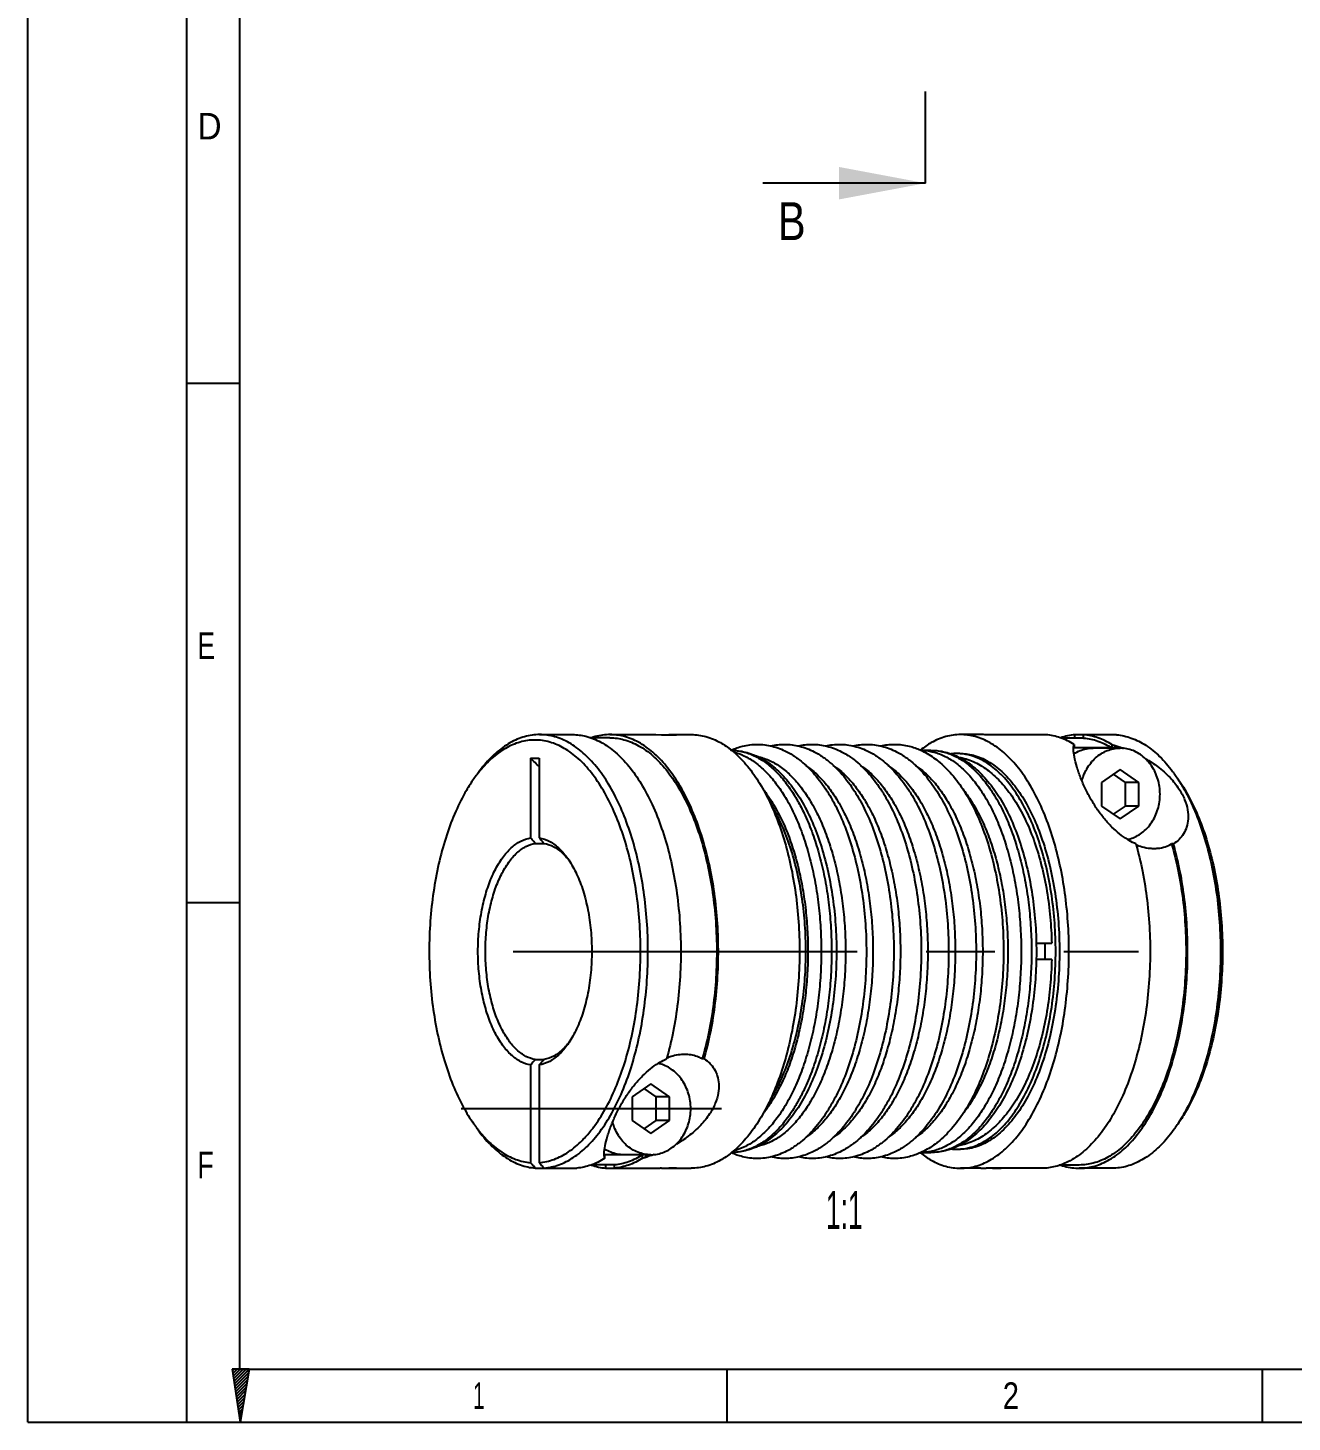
# Model space of a CAD drawing. Header units: millimetres. Extents: x -3183 to 3067, y 1033 to 2218.
# Drawn here: x 2647.5 to 2764.1, y 1561.9 to 1690.5 of the extents above; entities that cross this region are included whole.
import ezdxf

# ---------------------------------------------------------------- set-up
doc = ezdxf.new("R2010")
doc.units = ezdxf.units.MM
doc.linetypes.add('CENTER', pattern=[50.8, 31.75, -6.35, 6.35, -6.35])
doc.layers.add('DEFAULT_1', color=7, linetype='CENTER')
doc.styles.get("Standard").update_dxf_attribs({"font": 'arial.ttf'})

msp = doc.modelspace()

# ---------------------------------------------------------------- linework, layer by layer
at = {"color": 7, "linetype": 'Continuous'}
for p, q in [((2647.48797, 1561.94738), (2647.48797, 1858.94738)), ((2662.15415, 1561.94854), (2662.15415, 1852.33903)), ((2730.31929, 1676.21626), (2715.31102, 1676.21626)), ((2662.15415, 1657.76762), (2667.04288, 1657.76762)), ((2694.70082, 1625.35984), (2697.73191, 1625.35984)), ((2701.19601, 1625.05984), (2699.3435, 1625.05984)), ((2701.19601, 1625.35984), (2705.43954, 1625.35984)), ((2705.43795, 1625.35964), (2705.93954, 1625.33482)), ((2705.93954, 1625.33482), (2707.32518, 1625.33482)), ((2706.82518, 1625.35984), (2708.68713, 1625.35984)), ((2735.40401, 1625.35984), (2733.54206, 1625.35984)), ((2737.28966, 1625.33482), (2735.90401, 1625.33482)), ((2736.38966, 1625.33482), (2736.38966, 1625.34383)), ((2737.18966, 1625.34383), (2736.38966, 1625.34383)), ((2737.18966, 1625.33482), (2737.18966, 1625.34383)), ((2741.43318, 1625.34383), (2737.28966, 1625.34383)), ((2744.89728, 1625.04359), (2742.7889, 1625.04359)), ((2744.03318, 1624.43862), (2744.02568, 1624.43862)), ((2744.03318, 1624.43862), (2744.03318, 1624.1239)), ((2747.92837, 1625.34383), (2744.09728, 1625.34383)), ((2744.09728, 1625.04359), (2744.09728, 1625.34383)), ((2744.89728, 1625.04359), (2744.89728, 1625.34383)), ((2747.50479, 1624.43862), (2747.49728, 1624.43862)), ((2747.49728, 1624.43862), (2747.49728, 1624.1239)), ((2693.86781, 1623.17785), (2693.86781, 1615.82932)), ((2693.86781, 1623.17785), (2694.66781, 1623.17785)), ((2694.66781, 1623.17785), (2694.66781, 1615.82932)), ((2729.86145, 1623.90984), (2730.81408, 1623.90984)), ((2747.49728, 1624.1239), (2744.03318, 1624.1239)), ((2748.26523, 1624.10984), (2745.76523, 1624.10984)), ((2748.26523, 1622.13984), (2746.53318, 1620.95455)), ((2748.74728, 1620.95455), (2747.64023, 1621.71214)), ((2749.99728, 1620.95455), (2748.26523, 1622.13984)), ((2746.53318, 1620.95455), (2746.53318, 1618.76513)), ((2749.99728, 1620.95455), (2748.74728, 1620.95455)), ((2748.74728, 1618.76513), (2748.74728, 1620.95455)), ((2749.99728, 1618.76513), (2749.99728, 1620.95455)), ((2746.53318, 1618.76513), (2748.26523, 1617.57984)), ((2747.64023, 1618.00754), (2748.74728, 1618.76513)), ((2748.26523, 1617.57984), (2749.99728, 1618.76513)), ((2749.99728, 1618.76513), (2748.74728, 1618.76513)), ((2694.30082, 1615.32779), (2695.10082, 1615.32779)), ((2753.18124, 1615.27726), (2753.00808, 1615.27726)), ((2662.15415, 1609.85808), (2667.04288, 1609.85808)), ((2740.51836, 1606.10984), (2741.95149, 1606.10984)), ((2741.95149, 1604.60984), (2740.51615, 1604.60984)), ((2693.86781, 1594.89036), (2693.86781, 1585.87626)), ((2694.30082, 1595.39189), (2695.10082, 1595.39189)), ((2694.66781, 1594.89036), (2694.66781, 1585.87626)), ((2709.87997, 1595.44242), (2709.70681, 1595.44242)), ((2704.96396, 1593.13984), (2703.23191, 1591.95455)), ((2705.44601, 1591.95455), (2704.33896, 1592.71214)), ((2706.69601, 1591.95455), (2704.96396, 1593.13984)), ((2703.23191, 1591.95455), (2703.23191, 1589.76513)), ((2705.44601, 1589.76513), (2705.44601, 1591.95455)), ((2706.69601, 1591.95455), (2705.44601, 1591.95455)), ((2706.69601, 1589.76513), (2706.69601, 1591.95455)), ((2703.23191, 1589.76513), (2704.96396, 1588.57984)), ((2704.33896, 1589.00754), (2705.44601, 1589.76513)), ((2704.96396, 1588.57984), (2706.69601, 1589.76513)), ((2706.69601, 1589.76513), (2705.44601, 1589.76513)), ((2701.59601, 1585.67609), (2699.48763, 1585.67609)), ((2700.72441, 1586.28106), (2700.73191, 1586.28106)), ((2700.73191, 1586.28106), (2700.73191, 1586.59578)), ((2704.19601, 1586.59578), (2700.73191, 1586.59578)), ((2700.79601, 1585.67609), (2700.79601, 1585.37585)), ((2701.59601, 1585.67609), (2701.59601, 1585.37585)), ((2704.96396, 1586.60984), (2702.46396, 1586.60984)), ((2704.19601, 1586.28106), (2704.19601, 1586.59578)), ((2704.19601, 1586.28106), (2704.20352, 1586.28106)), ((2729.86145, 1586.80984), (2730.81408, 1586.80984)), ((2744.49728, 1585.65984), (2742.64463, 1585.65984)), ((2694.30082, 1585.37585), (2698.13191, 1585.37585)), ((2700.79601, 1585.37585), (2705.83954, 1585.37585)), ((2705.93954, 1585.38486), (2707.32518, 1585.38486)), ((2706.82518, 1585.35984), (2708.68713, 1585.35984)), ((2735.40401, 1585.35984), (2733.54206, 1585.35984)), ((2737.28966, 1585.38486), (2735.90401, 1585.38486)), ((2736.78807, 1585.36004), (2737.28966, 1585.38486)), ((2741.03318, 1585.35984), (2737.28966, 1585.35984)), ((2747.52837, 1585.35984), (2744.49728, 1585.35984)), ((2666.34035, 1566.81655), (2667.06244, 1561.94738)), ((2667.89185, 1566.81655), (2666.34035, 1566.81655)), ((2667.89185, 1566.81655), (2667.06244, 1561.94738)), ((2712.01919, 1561.94854), (2712.01919, 1566.83727)), ((2761.39535, 1561.94854), (2761.39535, 1566.83727)), ((2647.48797, 1561.94854), (3058.14118, 1561.94854)), ((2647.48797, 1561.94738), (3067.48797, 1561.94738))]:
    msp.add_line(p, q, dxfattribs=at)
at = {"color": 2, "linetype": 'Continuous'}
for p, q in [((2667.04288, 1566.83727), (2667.04288, 1847.4503)), ((2666.50842, 1566.81746), (2666.36185, 1566.67089)), ((2666.78484, 1566.81746), (2666.39766, 1566.43027)), ((2667.0615, 1566.81746), (2666.43346, 1566.18942)), ((2667.33793, 1566.81722), (2666.46927, 1565.94856)), ((2667.61435, 1566.81722), (2666.50507, 1565.70794)), ((2667.89185, 1566.81655), (2666.54064, 1565.46709)), ((2667.83515, 1566.48542), (2666.57645, 1565.22647)), ((2667.04288, 1566.83727), (3053.25246, 1566.83727)), ((2667.77834, 1566.1517), (2666.61202, 1564.98538)), ((2667.72153, 1565.8187), (2666.64783, 1564.74476)), ((2667.66472, 1565.48547), (2666.68339, 1564.5039)), ((2667.60838, 1565.15223), (2666.7192, 1564.26329)), ((2667.55157, 1564.81924), (2666.75501, 1564.02267)), ((2667.49476, 1564.486), (2666.79057, 1563.78181)), ((2667.43794, 1564.15253), (2666.82637, 1563.5412)), ((2667.38113, 1563.81953), (2666.86194, 1563.30034)), ((2667.32432, 1563.48606), (2666.89775, 1563.05925)), ((2667.26775, 1563.15282), (2666.93355, 1562.81863)), ((2667.21094, 1562.81982), (2666.96912, 1562.57777)), ((2667.15436, 1562.48659), (2667.00517, 1562.33716)), ((2667.09755, 1562.15311), (2667.04073, 1562.0963))]:
    msp.add_line(p, q, dxfattribs=at)
at = {"color": 7, "linetype": 'Continuous'}
for points, start_tangent, end_tangent in [([(2694.70082, 1625.3595), (2694.01215, 1625.31236), (2692.64787, 1624.93384), (2691.32252, 1624.18398), (2690.06126, 1623.077), (2688.92732, 1621.68977)], (-1, 0), (-0.577299865, -0.81653222)), ([(2692.89819, 1624.66649), (2691.55575, 1624.09027), (2690.2671, 1623.14262), (2689.0578, 1621.84235), (2688.93479, 1621.68425)], (-0.962127667, -0.272599253), (-0.607817964, -0.794076396)), ([(2702.55264, 1595.07896), (2702.61434, 1595.28058), (2703.23949, 1597.72532), (2703.68673, 1600.32144), (2703.94721, 1603.01746), (2704.01576, 1605.75992), (2703.89101, 1608.49445), (2703.57545, 1611.16683), (2703.07533, 1613.72406), (2702.40056, 1616.11545), (2701.56453, 1618.29358), (2700.5838, 1620.21525), (2699.47782, 1621.84235), (2698.26851, 1623.14262), (2696.97987, 1624.09027), (2695.63742, 1624.66649), (2694.26781, 1624.85984), (2692.89819, 1624.66649)], (0.296252797, 0.955109564), (-0.962127667, -0.272599253)), ([(2695.10082, 1585.37585), (2696.47012, 1585.67537), (2697.80581, 1586.34837), (2699.08257, 1587.38205), (2700.27619, 1588.75679), (2701.36401, 1590.4465), (2702.32541, 1592.41912), (2703.14217, 1594.63722), (2703.79878, 1597.05874), (2704.2828, 1599.63774), (2704.58505, 1602.32531), (2704.69977, 1605.07047), (2704.62481, 1607.82115), (2704.36156, 1610.52518), (2703.91501, 1613.13126), (2703.29362, 1615.58995), (2702.5092, 1617.85452), (2701.57664, 1619.88198), (2700.51364, 1621.63388), (2699.34038, 1623.077), (2698.07912, 1624.18398), (2696.75378, 1624.93384), (2695.38949, 1625.31236), (2694.70082, 1625.3595)], (0.996810199, 0.079808688), (-1, 0)), ([(2697.73157, 1625.35979), (2698.98279, 1625.20275), (2700.35797, 1624.6579), (2701.68154, 1623.73378), (2702.92749, 1622.44855), (2704.07132, 1620.82746), (2705.09057, 1618.90239), (2705.96519, 1616.71116), (2706.678, 1614.29685), (2707.21499, 1611.70689), (2707.5656, 1608.99219), (2707.72295, 1606.20611), (2707.68396, 1603.40358), (2707.44941, 1600.63957), (2707.02392, 1597.96835), (2706.41587, 1595.44242)], (0.999999885, -0.00047967), (-0.274539354, -0.961575865)), ([(2701.19567, 1625.35979), (2701.04632, 1625.3576), (2699.64948, 1625.11922), (2699.51478, 1625.0752)], (-0.999999884, 0.000481396), (-0.946487191, -0.322741378)), ([(2709.87997, 1595.44242), (2710.4881, 1597.96872), (2710.9136, 1600.64029), (2711.14811, 1603.40462), (2711.18703, 1606.20738), (2711.02958, 1608.99348), (2710.67887, 1611.70816), (2710.14179, 1614.29808), (2709.42889, 1616.71232), (2708.55418, 1618.90345), (2707.53486, 1620.8284), (2706.39095, 1622.44933), (2705.14494, 1623.73438), (2703.82132, 1624.65831), (2702.44611, 1625.20295), (2701.19567, 1625.35979)], (0.274539354, 0.961575865), (-0.999999884, 0.000481396)), ([(2701.19577, 1625.05982), (2702.48476, 1624.8905), (2703.83971, 1624.33702), (2705.14254, 1623.40948), (2706.36758, 1622.12616), (2707.49069, 1620.51234), (2708.48971, 1618.59985), (2709.34496, 1616.42638), (2710.03959, 1614.03477), (2710.5599, 1611.47217), (2710.89563, 1608.78909), (2711.04017, 1606.03843), (2710.99067, 1603.27452), (2710.74814, 1600.55176), (2710.31735, 1597.9238), (2709.70681, 1595.44242)], (0.999999942, -0.00034006), (-0.279692266, -0.960089702)), ([(2706.64151, 1625.3564), (2706.82518, 1625.35984)], (0.999301244, 0.037376774), (1, 0)), ([(2706.82518, 1625.35984), (2707.07526, 1625.35358), (2707.32518, 1625.33482)], (1, 0), (0.995024845, -0.099627096)), ([(2708.68713, 1625.35984), (2710.04876, 1625.17357), (2711.38503, 1624.61823), (2712.38986, 1623.9383)], (1, 0), (0.781893987, -0.623411416)), ([(2712.39042, 1623.93307), (2713.42768, 1624.2926), (2714.78595, 1624.45984)], (0.912702305, 0.408625137), (1, 0)), ([(2714.78595, 1624.45984), (2716.14677, 1624.29197), (2717.50797, 1623.7761), (2717.99574, 1623.5001)], (1, 0), (0.850565248, -0.525869526)), ([(2716.04816, 1624.31388), (2717.31741, 1624.45984)], (0.974414733, 0.224757486), (1, 0)), ([(2717.31741, 1624.45984), (2718.67823, 1624.29197), (2720.03943, 1623.7761), (2720.5272, 1623.5001)], (1, 0), (0.850565248, -0.525869526)), ([(2718.57962, 1624.31388), (2719.84887, 1624.45984)], (0.974414733, 0.224757486), (1, 0)), ([(2719.84887, 1624.45984), (2721.20969, 1624.29197), (2722.57089, 1623.7761), (2723.05866, 1623.5001)], (1, 0), (0.850565248, -0.525869526)), ([(2721.11108, 1624.31388), (2722.38032, 1624.45984)], (0.974414733, 0.224757486), (1, 0)), ([(2722.38032, 1624.45984), (2723.74114, 1624.29197), (2725.10235, 1623.7761), (2725.59012, 1623.5001)], (1, 0), (0.850565248, -0.525869526)), ([(2723.64254, 1624.31388), (2724.91178, 1624.45984)], (0.974414733, 0.224757486), (1, 0)), ([(2724.91178, 1624.45984), (2726.2726, 1624.29197), (2727.63381, 1623.7761), (2728.12158, 1623.5001)], (1, 0), (0.850565248, -0.525869526)), ([(2726.174, 1624.31388), (2727.44324, 1624.45984)], (0.974414733, 0.224757486), (1, 0)), ([(2727.44324, 1624.45984), (2728.80406, 1624.29197), (2729.86736, 1623.92019)], (1, 0), (0.910745985, -0.41296701)), ([(2733.54206, 1625.35984), (2732.18039, 1625.17356), (2730.84409, 1624.61819), (2729.83933, 1623.9383)], (-1, 0), (-0.781893919, -0.623411501)), ([(2733.54206, 1585.35984), (2734.90369, 1585.54611), (2736.23996, 1586.10145), (2737.52597, 1587.01553), (2738.73778, 1588.27131), (2739.85281, 1589.8454), (2740.85029, 1591.7085), (2741.71164, 1593.82588), (2742.4208, 1596.15812), (2742.96459, 1598.66178), (2743.33285, 1601.29021), (2743.51873, 1603.99445), (2743.51877, 1606.72414), (2743.33296, 1609.42842), (2742.96476, 1612.05692), (2742.42103, 1614.56068), (2741.7119, 1616.89304), (2740.85058, 1619.01057), (2739.8531, 1620.87381), (2738.73805, 1622.44805), (2737.5262, 1623.70395), (2736.24012, 1624.61813), (2734.90378, 1625.17354), (2733.54206, 1625.35984)], (1, 0), (-1, 0)), ([(2735.90401, 1625.33482), (2735.6541, 1625.35358), (2735.40401, 1625.35984)], (-0.995024845, 0.099627096), (-1, 0)), ([(2736.38966, 1625.34383), (2736.34782, 1625.3403)], (-0.996810199, -0.079808688), (-0.996093905, -0.08830024)), ([(2737.28966, 1625.33482), (2737.23966, 1625.33958), (2737.18966, 1625.34383)], (-0.995024845, 0.099627097), (-0.996810199, 0.079808689)), ([(2744.0275, 1624.44219), (2742.74721, 1625.06386), (2741.43318, 1625.34383)], (-0.846984697, 0.531617271), (-0.996810199, 0.079808688)), ([(2744.09728, 1625.34383), (2742.77069, 1625.05942)], (-0.996810199, -0.079808688), (-0.943940449, -0.33011578)), ([(2743.96474, 1624.13185), (2744.02568, 1624.43862)], (0.060170413, 0.998188119), (0.358657279, 0.933469312)), ([(2744.03318, 1624.43862), (2744.0275, 1624.44219)], (-0.846484162, 0.532413902), (-0.846984694, 0.531617277)), ([(2747.49728, 1624.43862), (2746.21131, 1625.06386), (2744.89728, 1625.34383)], (-0.84648416, 0.532413906), (-0.996810199, 0.079808688)), ([(2744.89728, 1625.04359), (2746.21273, 1624.75878), (2747.49728, 1624.1239)], (0.996712629, -0.081018111), (0.8424548, -0.538767028)), ([(2747.50479, 1624.43862), (2748.29319, 1624.19245)], (0.962818317, -0.270149753), (0.945428657, -0.325829179)), ([(2748.02396, 1624.12563), (2747.50479, 1624.43862)], (-0.816996175, 0.576643088), (-0.892075847, 0.451885697)), ([(2747.92837, 1625.34383), (2749.29767, 1625.04431), (2750.63336, 1624.37131), (2751.91012, 1623.33763), (2753.10374, 1621.96289), (2753.30189, 1621.68978)], (0.996810199, -0.079808688), (0.577452554, -0.816424245)), ([(2748.29319, 1624.19245), (2748.5709, 1624.09346)], (0.945428657, -0.325829179), (0.938369156, -0.345634673)), ([(2694.69196, 1622.36499), (2693.86781, 1623.17785)], (-0.700781686, 0.713375798), (-0.723031247, 0.690815326)), ([(2712.38086, 1623.92878), (2712.39042, 1623.93307)], (0.912049677, 0.410079732), (0.912702304, 0.408625139)), ([(2712.38439, 1623.90981), (2713.4445, 1623.78441), (2714.5067, 1623.40982), (2715.53998, 1622.79114), (2716.53035, 1621.93673), (2717.46443, 1620.85814), (2718.32959, 1619.56996), (2718.5264, 1619.2302)], (0.999993304, -0.003659443), (0.490677478, -0.871341272)), ([(2712.38462, 1623.90981), (2713.68374, 1623.74589), (2714.99819, 1623.24323), (2716.27161, 1622.39842), (2717.47321, 1621.21976), (2718.57313, 1619.73125), (2719.54559, 1617.97198), (2720.37301, 1615.98687), (2721.04673, 1613.81228), (2721.55844, 1611.48877), (2721.90176, 1609.05895), (2722.07269, 1606.56411), (2722.06899, 1604.04932), (2721.89087, 1601.55785), (2721.54101, 1599.13476), (2721.02386, 1596.82112), (2720.34623, 1594.65891), (2719.51708, 1592.68855), (2718.54557, 1590.94536), (2717.44965, 1589.47271), (2716.25498, 1588.30772), (2714.98945, 1587.47193), (2713.68154, 1586.97324), (2712.38458, 1586.80987)], (0.999994749, -0.003240828), (-0.999994776, -0.003232254)), ([(2712.38986, 1623.9383), (2712.67104, 1623.70415), (2713.88285, 1622.44837), (2714.99788, 1620.87428), (2715.99536, 1619.01118), (2716.85671, 1616.8938), (2717.56588, 1614.56156), (2718.10966, 1612.0579), (2718.47792, 1609.42947), (2718.6638, 1606.72523), (2718.66384, 1603.99554), (2718.47803, 1601.29126), (2718.10983, 1598.66276), (2717.5661, 1596.159), (2716.85697, 1593.82664), (2715.99565, 1591.70911), (2714.99817, 1589.84587), (2713.88312, 1588.27163), (2712.67127, 1587.01573), (2712.38986, 1586.78138)], (0.781893987, -0.623411416), (-0.781893832, -0.62341161)), ([(2712.62675, 1623.75089), (2713.55407, 1623.40982), (2714.58735, 1622.79114), (2715.57772, 1621.93673), (2716.51181, 1620.85814), (2717.37697, 1619.56996), (2718.1615, 1618.08962), (2718.8548, 1616.43713), (2719.4475, 1614.63484), (2719.93157, 1612.70712), (2720.30046, 1610.68004), (2720.5492, 1608.58101), (2720.67442, 1606.43843), (2720.67442, 1604.28125), (2720.5492, 1602.13867), (2720.30046, 1600.03964), (2719.93157, 1598.01256), (2719.4475, 1596.08484), (2718.8548, 1594.28255), (2718.1615, 1592.63006), (2717.37697, 1591.14972), (2716.51181, 1589.86154), (2715.57772, 1588.78295), (2714.58735, 1587.92854), (2713.55407, 1587.30986), (2712.62666, 1586.96876)], (0.966989215, -0.254817303), (-0.966994311, -0.254797966)), ([(2714.78633, 1623.34051), (2714.94213, 1623.30689), (2715.9768, 1622.94201), (2716.9833, 1622.33936), (2717.948, 1621.50709), (2718.85788, 1620.45646), (2719.70061, 1619.20167), (2720.46482, 1617.7597), (2721.14015, 1616.15004), (2721.71748, 1614.39446), (2722.18901, 1612.5167), (2722.54834, 1610.54215), (2722.79064, 1608.49753), (2722.91261, 1606.41047), (2722.91261, 1604.30921), (2722.79064, 1602.22215), (2722.54834, 1600.17753), (2722.18901, 1598.20298), (2721.71748, 1596.32522), (2721.14015, 1594.56964), (2720.46482, 1592.95998), (2719.70061, 1591.51801), (2718.85788, 1590.26322), (2717.948, 1589.21259), (2716.9833, 1588.38032), (2715.9768, 1587.77767), (2714.94213, 1587.41279), (2714.78988, 1587.37988)], (0.980925843, -0.194382331), (-0.980776433, -0.195134795)), ([(2717.99574, 1623.5001), (2718.82804, 1622.90713), (2720.07406, 1621.69272), (2721.21464, 1620.15697), (2721.36225, 1619.92179)], (0.850565248, -0.525869526), (0.524047206, -0.851689219)), ([(2720.5272, 1623.5001), (2721.3595, 1622.90713), (2722.60551, 1621.69272), (2723.7461, 1620.15697), (2723.89371, 1619.92179)], (0.850565248, -0.525869526), (0.524047206, -0.851689219)), ([(2723.05866, 1623.5001), (2723.89096, 1622.90713), (2725.13697, 1621.69272), (2726.27756, 1620.15697), (2726.42517, 1619.92179)], (0.850565248, -0.525869526), (0.524047206, -0.851689219)), ([(2725.59012, 1623.5001), (2726.42242, 1622.90713), (2727.66843, 1621.69272), (2728.80902, 1620.15697), (2728.95663, 1619.92179)], (0.850565248, -0.525869526), (0.524047206, -0.851689219)), ([(2728.12158, 1623.5001), (2728.95388, 1622.90713), (2728.96941, 1622.89452)], (0.850565248, -0.525869526), (0.775535208, -0.631304317)), ([(2728.96941, 1622.89452), (2730.19989, 1621.69272), (2731.34048, 1620.15697), (2732.34776, 1618.34175), (2733.20342, 1616.29493), (2733.89924, 1614.05407), (2734.42712, 1611.66108), (2734.78091, 1609.15971), (2734.95672, 1606.59201), (2734.95242, 1604.00421), (2734.76822, 1601.4404), (2734.4068, 1598.9468), (2733.87256, 1596.56522), (2733.17212, 1594.33866), (2732.31438, 1592.30897), (2731.30817, 1590.51247), (2730.17224, 1588.99521), (2728.96968, 1587.82539)], (0.775535208, -0.631304317), (-0.77550967, -0.631335688)), ([(2729.83933, 1623.9383), (2729.82763, 1623.92895)], (-0.78189392, -0.623411499), (-0.780782618, -0.624802772)), ([(2729.86145, 1623.90984), (2730.80405, 1623.81374)], (1, 0), (0.979855678, -0.199706912)), ([(2729.86736, 1623.92019), (2730.16527, 1623.7761), (2731.34225, 1623.02057)], (0.910745985, -0.41296701), (0.790181684, -0.612872667)), ([(2730.80405, 1623.81374), (2730.93821, 1623.78441)], (0.979855678, -0.199706912), (0.973812867, -0.227351051)), ([(2730.81408, 1623.90984), (2732.13008, 1623.74589), (2733.44453, 1623.24323), (2734.71795, 1622.39842), (2735.91956, 1621.21976), (2737.01947, 1619.73125), (2737.99194, 1617.97198), (2738.81935, 1615.98687), (2739.49307, 1613.81228), (2740.00478, 1611.48877), (2740.34811, 1609.05895), (2740.51903, 1606.56411), (2740.51533, 1604.04932), (2740.33721, 1601.55785), (2739.98735, 1599.13476), (2739.4702, 1596.82112), (2738.79257, 1594.65891), (2737.96342, 1592.68855), (2736.99191, 1590.94536), (2735.89599, 1589.47271), (2734.70132, 1588.30772), (2733.43579, 1587.47193), (2732.12788, 1586.97324), (2730.81408, 1586.80984)], (1, 0), (-1, 0)), ([(2730.81408, 1623.90984), (2731.89084, 1623.78441), (2732.95304, 1623.40982), (2733.98632, 1622.79114), (2734.97669, 1621.93673), (2735.91078, 1620.85814), (2736.77594, 1619.56996), (2737.56047, 1618.08962), (2738.25377, 1616.43713), (2738.84647, 1614.63484), (2739.33053, 1612.70712), (2739.69943, 1610.68004), (2739.94817, 1608.58101), (2740.07339, 1606.43843), (2740.0815, 1606.11)], (1, 0), (0.020243993, -0.999795069)), ([(2730.93821, 1623.78441), (2732.00041, 1623.40982), (2733.03369, 1622.79114), (2734.02406, 1621.93673), (2734.95815, 1620.85814), (2735.82331, 1619.56996), (2736.60784, 1618.08962), (2737.30114, 1616.43713), (2737.89384, 1614.63484), (2738.37791, 1612.70712), (2738.7468, 1610.68004), (2738.99554, 1608.58101), (2739.12076, 1606.43843), (2739.12076, 1604.28125), (2738.99554, 1602.13867), (2738.7468, 1600.03964), (2738.37791, 1598.01256), (2737.89384, 1596.08484), (2737.30114, 1594.28255), (2736.60784, 1592.63006), (2735.82331, 1591.14972), (2734.95815, 1589.86154), (2734.02406, 1588.78295), (2733.03369, 1587.92854), (2732.00041, 1587.30986), (2730.93821, 1586.93527)], (0.973812867, -0.227351051), (-0.973812867, -0.227351051)), ([(2731.34225, 1623.02057), (2731.48534, 1622.90713), (2732.73135, 1621.69272), (2733.87194, 1620.15697), (2734.87922, 1618.34175), (2735.73488, 1616.29493), (2736.43069, 1614.05407), (2736.95858, 1611.66108), (2737.31237, 1609.15971), (2737.48818, 1606.59201), (2737.48387, 1604.00421), (2737.29968, 1601.4404), (2736.93826, 1598.9468), (2736.40402, 1596.56522), (2735.70358, 1594.33866), (2734.84584, 1592.30897), (2733.83963, 1590.51247), (2732.7037, 1588.99521), (2731.46585, 1587.7968)], (0.790181684, -0.612872667), (-0.77879197, -0.627282286)), ([(2733.19565, 1623.60984), (2732.67405, 1623.57964)], (-1, 0), (-0.993442536, -0.114332533)), ([(2733.53781, 1623.59678), (2733.19565, 1623.60984)], (-0.997129435, 0.075715843), (-1, 0)), ([(2733.47948, 1623.26024), (2733.88686, 1623.1644), (2735.19301, 1622.6288), (2736.43521, 1621.76457), (2737.58692, 1620.59422), (2738.63774, 1619.13202), (2739.57776, 1617.38624), (2740.37883, 1615.40475), (2741.02577, 1613.23108), (2741.50833, 1610.90849), (2741.81688, 1608.50723), (2741.95149, 1606.10984)], (0.981439555, -0.19177174), (0.021441336, -0.999770108)), ([(2733.53781, 1587.1229), (2734.49427, 1587.2956), (2735.76646, 1587.84909), (2736.98631, 1588.75906), (2738.129, 1590.00696), (2739.17125, 1591.56741), (2740.09186, 1593.40863), (2740.87209, 1595.49314), (2741.49604, 1597.77852), (2741.95102, 1600.21822), (2742.22777, 1602.76259), (2742.32065, 1605.35984), (2742.22777, 1607.95709), (2741.95102, 1610.50146), (2741.49604, 1612.94116), (2740.87209, 1615.22653), (2740.09186, 1617.31105), (2739.17125, 1619.15227), (2738.129, 1620.71272), (2736.98631, 1621.96062), (2735.76646, 1622.87059), (2734.49427, 1623.42408), (2733.53781, 1623.59678)], (0.997129435, 0.075715843), (-0.997129435, 0.075715843)), ([(2733.54206, 1623.60984), (2734.90207, 1623.406), (2736.2317, 1622.79904), (2737.50125, 1621.80252), (2738.68236, 1620.4387), (2739.74864, 1618.73804), (2740.67627, 1616.73853), (2741.44454, 1614.48484), (2742.03628, 1612.02731), (2742.43828, 1609.42085), (2742.64154, 1606.72366), (2742.64154, 1603.99602), (2742.43828, 1601.29883), (2742.03628, 1598.69237), (2741.44454, 1596.23484), (2740.67627, 1593.98115), (2739.74864, 1591.98164), (2738.68236, 1590.28098), (2737.50125, 1588.91716), (2736.2317, 1587.92064), (2734.90207, 1587.31368), (2733.54206, 1587.10984)], (1, 0), (-1, 0)), ([(2749.57793, 1615.34081), (2748.962, 1615.67556), (2748.22331, 1616.1963), (2747.51041, 1616.83223), (2746.83083, 1617.5762), (2746.19188, 1618.42023), (2745.60214, 1619.35308), (2745.07472, 1620.35248), (2744.62374, 1621.38734), (2744.26862, 1622.40726), (2744.04218, 1623.30467), (2743.9621, 1623.97501), (2743.96474, 1624.13185)], (-0.904196164, 0.427117429), (0.060170413, 0.998188119)), ([(2744.00737, 1623.59379), (2744.01345, 1623.5976), (2744.57014, 1623.87956), (2745.15942, 1624.05188), (2745.76523, 1624.10984)], (0.846984766, 0.531617161), (1, 0)), ([(2744.74305, 1621.09332), (2744.89463, 1621.56705), (2745.18395, 1622.18437), (2745.55732, 1622.73829), (2746.00455, 1623.21369), (2746.51345, 1623.5976), (2747.07014, 1623.87956), (2747.65942, 1624.05188), (2748.26523, 1624.10984)], (0.254037233, 0.96719444), (1, 0)), ([(2748.94442, 1615.68282), (2749.46032, 1615.84012), (2750.01701, 1616.12208), (2750.52591, 1616.50599), (2750.97314, 1616.98139), (2751.34651, 1617.53531), (2751.63583, 1618.15263), (2751.83321, 1618.81653), (2751.93327, 1619.50888), (2751.93327, 1620.2108), (2751.83321, 1620.90315), (2751.63583, 1621.56705), (2751.34651, 1622.18437), (2750.97314, 1622.73829), (2750.52591, 1623.21369), (2750.01701, 1623.5976), (2749.46032, 1623.87956), (2748.87104, 1624.05188), (2748.26523, 1624.10984)], (0.977294085, 0.211887403), (-1, 0)), ([(2750.63432, 1623.12718), (2751.72058, 1622.40727), (2752.86998, 1621.38732), (2753.69287, 1620.35244), (2754.21782, 1619.35303), (2754.48541, 1618.42019), (2754.53505, 1617.57617), (2754.40248, 1616.83221), (2754.11699, 1616.19629), (2753.70281, 1615.67555), (2753.18124, 1615.27726)], (0.863919418, -0.503630062), (-0.861778163, -0.507285322)), ([(2688.93479, 1621.68425), (2688.63876, 1621.28183)], (-0.607817964, -0.794076396), (-0.577453363, -0.816423673)), ([(2719.25626, 1622.51869), (2719.51476, 1622.33936), (2720.47946, 1621.50709), (2721.38934, 1620.45646), (2722.23207, 1619.20167), (2722.99628, 1617.7597), (2723.67161, 1616.15004), (2724.24894, 1614.39446), (2724.72046, 1612.5167), (2725.0798, 1610.54215), (2725.32209, 1608.49753), (2725.44407, 1606.41047), (2725.44407, 1604.30921), (2725.32209, 1602.22215), (2725.0798, 1600.17753), (2724.72046, 1598.20298), (2724.24894, 1596.32522), (2723.67161, 1594.56964), (2722.99628, 1592.95998), (2722.23207, 1591.51801), (2721.38934, 1590.26322), (2720.47946, 1589.21259), (2719.51476, 1588.38032), (2719.25516, 1588.20026)], (0.834583146, -0.550881995), (-0.834691692, -0.550717513)), ([(2721.78772, 1622.51869), (2722.04621, 1622.33936), (2723.01092, 1621.50709), (2723.9208, 1620.45646), (2724.76353, 1619.20167), (2725.52773, 1617.7597), (2726.20307, 1616.15004), (2726.7804, 1614.39446), (2727.25192, 1612.5167), (2727.61126, 1610.54215), (2727.85355, 1608.49753), (2727.97552, 1606.41047), (2727.97552, 1604.30921), (2727.85355, 1602.22215), (2727.61126, 1600.17753), (2727.25192, 1598.20298), (2726.7804, 1596.32522), (2726.20307, 1594.56964), (2725.52773, 1592.95998), (2724.76353, 1591.51801), (2723.9208, 1590.26322), (2723.01092, 1589.21259), (2722.04621, 1588.38032), (2721.78662, 1588.20026)], (0.834583146, -0.550881995), (-0.834691692, -0.550717513)), ([(2724.31918, 1622.51869), (2724.57767, 1622.33936), (2725.54238, 1621.50709), (2726.45225, 1620.45646), (2727.29499, 1619.20167), (2728.05919, 1617.7597), (2728.73453, 1616.15004), (2729.31186, 1614.39446), (2729.78338, 1612.5167), (2730.14272, 1610.54215), (2730.38501, 1608.49753), (2730.50698, 1606.41047), (2730.50698, 1604.30921), (2730.38501, 1602.22215), (2730.14272, 1600.17753), (2729.78338, 1598.20298), (2729.31186, 1596.32522), (2728.73453, 1594.56964), (2728.05919, 1592.95998), (2727.29499, 1591.51801), (2726.45225, 1590.26322), (2725.54238, 1589.21259), (2724.57767, 1588.38032), (2724.31808, 1588.20026)], (0.834583146, -0.550881995), (-0.834691692, -0.550717513)), ([(2726.85064, 1622.51869), (2727.10913, 1622.33936), (2728.07384, 1621.50709), (2728.98371, 1620.45646), (2729.82645, 1619.20167), (2730.59065, 1617.7597), (2731.26599, 1616.15004), (2731.84332, 1614.39446), (2732.31484, 1612.5167), (2732.67418, 1610.54215), (2732.91647, 1608.49753), (2733.03844, 1606.41047), (2733.03844, 1604.30921), (2732.91647, 1602.22215), (2732.67418, 1600.17753), (2732.31484, 1598.20298), (2731.84332, 1596.32522), (2731.26599, 1594.56964), (2730.59065, 1592.95998), (2729.82645, 1591.51801), (2728.98371, 1590.26322), (2728.07384, 1589.21259), (2727.10913, 1588.38032), (2726.84954, 1588.20026)], (0.834583146, -0.550881995), (-0.834691692, -0.550717513)), ([(2729.3821, 1622.51869), (2729.64059, 1622.33936), (2730.6053, 1621.50709), (2731.51517, 1620.45646), (2732.35791, 1619.20167), (2733.12211, 1617.7597), (2733.79744, 1616.15004), (2734.37478, 1614.39446), (2734.8463, 1612.5167), (2735.20564, 1610.54215), (2735.44793, 1608.49753), (2735.5699, 1606.41047), (2735.5699, 1604.30921), (2735.44793, 1602.22215), (2735.20564, 1600.17753), (2734.8463, 1598.20298), (2734.37478, 1596.32522), (2733.79744, 1594.56964), (2733.12211, 1592.95998), (2732.35791, 1591.51801), (2731.51517, 1590.26322), (2730.6053, 1589.21259), (2729.64059, 1588.38032), (2729.381, 1588.20026)], (0.834583146, -0.550881995), (-0.834691692, -0.550717513)), ([(2753.30189, 1621.68978), (2753.58289, 1621.27762)], (0.577452554, -0.816424245), (0.549302109, -0.835623835)), ([(2688.63876, 1621.28183), (2687.95182, 1620.21525), (2686.97109, 1618.29358), (2686.13505, 1616.11545), (2685.46029, 1613.72406), (2684.96016, 1611.16683), (2684.6446, 1608.49445), (2684.51986, 1605.75992), (2684.58841, 1603.01746), (2684.84888, 1600.32144), (2685.29613, 1597.72532), (2685.92127, 1595.28058), (2686.71193, 1593.03569), (2687.65241, 1591.03517), (2688.63886, 1589.43785)], (-0.577453363, -0.816423673), (0.577428393, -0.816441334)), ([(2715.29799, 1620.34568), (2715.4851, 1620.1062), (2716.06771, 1619.27014)], (0.626318526, -0.779567254), (0.539115588, -0.842231787)), ([(2733.78819, 1620.29073), (2733.93145, 1620.1062), (2734.75463, 1618.88052), (2735.5011, 1617.472), (2736.16077, 1615.89969), (2736.7247, 1614.18484), (2737.18529, 1612.35065), (2737.53629, 1610.42192), (2737.77296, 1608.42473), (2737.8921, 1606.3861), (2737.8921, 1604.33358), (2737.77296, 1602.29495), (2737.53629, 1600.29776), (2737.18529, 1598.36903), (2736.7247, 1596.53484), (2736.16077, 1594.81999), (2735.5011, 1593.24767), (2734.75463, 1591.83916), (2733.93145, 1590.61348), (2733.81997, 1590.46922)], (0.621353323, -0.783530502), (-0.617759248, -0.786367288)), ([(2753.58289, 1621.27762), (2754.19156, 1620.27318), (2755.15296, 1618.30056), (2755.96972, 1616.08246), (2756.62633, 1613.66094), (2757.11035, 1611.08194), (2757.4126, 1608.39437), (2757.52732, 1605.64921), (2757.45236, 1602.89852), (2757.18911, 1600.1945), (2756.74256, 1597.58842), (2756.12117, 1595.12973), (2755.33675, 1592.86516), (2754.40419, 1590.8377), (2753.58257, 1589.44165)], (0.549302109, -0.835623835), (-0.549390359, -0.835565816)), ([(2753.59033, 1621.28183), (2754.57678, 1619.68451), (2755.51726, 1617.68399), (2756.30792, 1615.4391), (2756.93306, 1612.99436), (2757.38031, 1610.39824), (2757.64078, 1607.70222), (2757.70933, 1604.95976), (2757.58459, 1602.22523), (2757.26903, 1599.55285), (2756.7689, 1596.99562), (2756.09414, 1594.60423), (2755.2581, 1592.4261), (2754.27737, 1590.50443), (2753.59043, 1589.43785)], (0.577428393, -0.816441334), (-0.577453363, -0.816423673)), ([(2719.24807, 1606.58858), (2719.07581, 1609.0235), (2718.7328, 1611.39751), (2718.22262, 1613.66712), (2717.55287, 1615.7848), (2716.73374, 1617.70827), (2715.96771, 1619.10005)], (-0.03516899, 0.99938138), (-0.525685765, 0.850678833)), ([(2716.06771, 1619.27014), (2716.30829, 1618.88052), (2717.05476, 1617.472), (2717.71443, 1615.89969), (2718.27836, 1614.18484), (2718.73895, 1612.35065), (2719.08995, 1610.42192), (2719.32662, 1608.42473), (2719.44576, 1606.3861), (2719.44576, 1604.33358), (2719.32662, 1602.29495), (2719.08995, 1600.29776), (2718.73895, 1598.36903), (2718.27836, 1596.53484), (2717.71443, 1594.81999), (2717.05476, 1593.24767), (2716.30829, 1591.83916), (2716.06771, 1591.44954)], (0.539115588, -0.842231787), (-0.539115588, -0.842231787)), ([(2718.5264, 1619.2302), (2719.11413, 1618.08962), (2719.80743, 1616.43713), (2720.40012, 1614.63484), (2720.88419, 1612.70712), (2721.25309, 1610.68004), (2721.50183, 1608.58101), (2721.62705, 1606.43843), (2721.62705, 1604.28125), (2721.50183, 1602.13867), (2721.25309, 1600.03964), (2720.88419, 1598.01256), (2720.40012, 1596.08484), (2719.80743, 1594.28255), (2719.11413, 1592.63006), (2718.5264, 1591.48948)], (0.490677478, -0.871341272), (-0.490677478, -0.871341272)), ([(2721.36225, 1619.92179), (2722.22192, 1618.34175), (2723.07758, 1616.29493), (2723.7734, 1614.05407), (2724.30129, 1611.66108), (2724.65507, 1609.15971), (2724.83089, 1606.59201), (2724.82658, 1604.00421), (2724.64238, 1601.4404), (2724.28097, 1598.9468), (2723.74672, 1596.56522), (2723.04629, 1594.33866), (2722.18855, 1592.30897), (2721.36253, 1590.79833)], (0.524047206, -0.851689219), (-0.52402533, -0.851702679)), ([(2723.89371, 1619.92179), (2724.75338, 1618.34175), (2725.60904, 1616.29493), (2726.30486, 1614.05407), (2726.83275, 1611.66108), (2727.18653, 1609.15971), (2727.36235, 1606.59201), (2727.35804, 1604.00421), (2727.17384, 1601.4404), (2726.81243, 1598.9468), (2726.27818, 1596.56522), (2725.57775, 1594.33866), (2724.72001, 1592.30897), (2723.89399, 1590.79833)], (0.524047206, -0.851689219), (-0.52402533, -0.851702679)), ([(2726.42517, 1619.92179), (2727.28484, 1618.34175), (2728.1405, 1616.29493), (2728.83632, 1614.05407), (2729.36421, 1611.66108), (2729.71799, 1609.15971), (2729.89381, 1606.59201), (2729.8895, 1604.00421), (2729.7053, 1601.4404), (2729.34389, 1598.9468), (2728.80964, 1596.56522), (2728.1092, 1594.33866), (2727.25146, 1592.30897), (2726.42545, 1590.79833)], (0.524047206, -0.851689219), (-0.52402533, -0.851702679)), ([(2728.95663, 1619.92179), (2729.8163, 1618.34175), (2730.67196, 1616.29493), (2731.36778, 1614.05407), (2731.89567, 1611.66108), (2732.24945, 1609.15971), (2732.42526, 1606.59201), (2732.42096, 1604.00421), (2732.23676, 1601.4404), (2731.87535, 1598.9468), (2731.3411, 1596.56522), (2730.64066, 1594.33866), (2729.78292, 1592.30897), (2728.95691, 1590.79833)], (0.524047206, -0.851689219), (-0.52402533, -0.851702679)), ([(2693.86781, 1594.89036), (2692.9583, 1595.19172), (2692.08917, 1595.80661), (2691.28722, 1596.71609), (2690.57718, 1597.8921), (2689.98095, 1599.29838), (2689.5169, 1600.89158), (2689.19935, 1602.62255), (2689.03808, 1604.43794), (2689.03808, 1606.28174), (2689.19935, 1608.09713), (2689.5169, 1609.8281), (2689.98095, 1611.4213), (2690.57718, 1612.82758), (2691.28722, 1614.00359), (2692.08917, 1614.91307), (2692.9583, 1615.52796), (2693.86781, 1615.82932)], (-0.988522887, 0.15107118), (0.988522887, 0.15107118)), ([(2694.30082, 1595.39189), (2693.43735, 1595.68438), (2692.61265, 1596.27369), (2691.852, 1597.14176), (2691.17875, 1598.26194), (2690.61356, 1599.59988), (2690.17375, 1601.11453), (2689.87284, 1602.75941), (2689.72003, 1604.48407), (2689.72003, 1606.23561), (2689.87284, 1607.96027), (2690.17375, 1609.60515), (2690.61356, 1611.1198), (2691.17875, 1612.45774), (2691.852, 1613.57792), (2692.61265, 1614.44599), (2693.43735, 1615.0353), (2694.30082, 1615.32779)], (-0.987361261, 0.15848577), (0.987361261, 0.15848577)), ([(2694.30082, 1615.32779), (2694.15714, 1615.49422), (2694.0128, 1615.6614), (2693.86781, 1615.82932)], (-0.653452195, 0.756967786), (-0.653564268, 0.756871024)), ([(2694.66781, 1615.82932), (2694.8128, 1615.6614), (2694.95714, 1615.49422), (2695.10082, 1615.32779)], (0.653564268, -0.756871024), (0.653452195, -0.756967786)), ([(2694.66781, 1615.82932), (2695.63311, 1615.49857), (2696.55089, 1614.815), (2697.29929, 1613.93253)], (0.988522887, -0.15107118), (0.577090598, -0.816680134)), ([(2695.10082, 1615.32779), (2696.01724, 1615.00702), (2696.88808, 1614.35226), (2697.28535, 1613.92043)], (0.987361261, -0.15848577), (0.6378463, -0.770163682)), ([(2749.71714, 1615.27726), (2750.32527, 1612.75096), (2750.75077, 1610.07939), (2750.98528, 1607.31506), (2751.0242, 1604.5123), (2750.86675, 1601.7262), (2750.51604, 1599.01152), (2749.97896, 1596.4216), (2749.26606, 1594.00736), (2748.39135, 1591.81623), (2747.37202, 1589.89128), (2746.22812, 1588.27035), (2744.98211, 1586.9853), (2743.65849, 1586.06137), (2742.28327, 1585.51673), (2741.03283, 1585.35989)], (0.274539354, -0.961575865), (-0.999999884, -0.000481396)), ([(2744.49694, 1585.35989), (2745.74817, 1585.51693), (2747.12335, 1586.06178), (2748.44691, 1586.9859), (2749.69286, 1588.27113), (2750.83669, 1589.89222), (2751.85594, 1591.81729), (2752.73056, 1594.00852), (2753.44337, 1596.42283), (2753.98036, 1599.01279), (2754.33097, 1601.72749), (2754.48833, 1604.51357), (2754.44933, 1607.3161), (2754.21478, 1610.08011), (2753.78929, 1612.75133), (2753.18124, 1615.27726)], (0.999999885, 0.00047967), (-0.274539354, 0.961575865)), ([(2753.00808, 1615.27726), (2753.61865, 1612.79573), (2754.04944, 1610.16763), (2754.29196, 1607.44476), (2754.34143, 1604.68078), (2754.19686, 1601.93017), (2753.86111, 1599.24715), (2753.34079, 1596.68461), (2752.64615, 1594.29306), (2751.79089, 1592.11964), (2750.79187, 1590.2072), (2749.66877, 1588.59342), (2748.44374, 1587.31013), (2747.14091, 1586.38262), (2745.78597, 1585.82917), (2744.49704, 1585.65986)], (0.279692266, -0.960089702), (-0.999999942, -0.000340198)), ([(2749.71714, 1615.27726), (2749.57793, 1615.34081)], (-0.91512503, 0.403170162), (-0.904196163, 0.427117429)), ([(2749.72926, 1615.19973), (2750.28644, 1615.01345), (2751.03104, 1614.877), (2751.39423, 1614.85986)], (0.929266435, -0.369410196), (1, -0.000029528)), ([(2751.39423, 1614.85986), (2751.74966, 1614.87717), (2752.41856, 1615.01408), (2753.00808, 1615.27726)], (1, -0.000029528), (0.861016926, 0.5085763)), ([(2697.28535, 1613.92043), (2697.47143, 1613.68432)], (0.637846301, -0.770163682), (0.600382653, -0.799712867)), ([(2697.29929, 1613.93253), (2697.38923, 1613.80241), (2698.11894, 1612.49602), (2698.71464, 1610.94129), (2699.1556, 1609.19234), (2699.42646, 1607.31002), (2699.51781, 1605.35984)], (0.577090598, -0.816680134), (0, -1)), ([(2716.01706, 1591.70004), (2716.71023, 1592.96369), (2717.54008, 1594.90024), (2718.2169, 1597.03133), (2718.73095, 1599.31208), (2719.07554, 1601.69366), (2719.24811, 1604.13221), (2719.24807, 1606.58858)], (0.520269107, 0.854002375), (-0.03516899, 0.99938138)), ([(2699.51781, 1605.35984), (2699.42646, 1603.40966), (2699.1556, 1601.52734), (2698.71464, 1599.77839), (2698.11894, 1598.22366), (2697.38923, 1596.91727), (2697.29929, 1596.78715)], (0, -1), (-0.577090598, -0.816680134)), ([(2740.0815, 1606.11), (2740.0815, 1604.60968)], (0.020243993, -0.999795069), (-0.020243993, -0.999795069)), ([(2741.31199, 1606.11017), (2741.31199, 1604.60951)], (0.023131269, -0.999732436), (-0.023131269, -0.999732436)), ([(2740.0815, 1604.60968), (2740.07339, 1604.28125), (2739.94817, 1602.13867), (2739.69943, 1600.03964), (2739.33053, 1598.01256), (2738.84647, 1596.08484), (2738.25377, 1594.28255), (2737.56047, 1592.63006), (2736.77594, 1591.14972), (2735.91078, 1589.86154), (2734.97669, 1588.78295), (2733.98632, 1587.92854), (2732.95304, 1587.30986), (2731.89084, 1586.93527), (2730.81408, 1586.80984)], (-0.020243993, -0.999795069), (-1, 0)), ([(2741.95149, 1604.60984), (2741.81687, 1602.21241), (2741.50946, 1599.81793), (2741.03035, 1597.50689), (2740.38994, 1595.3469), (2739.59891, 1593.37888), (2738.67244, 1591.64378), (2737.63771, 1590.1866), (2736.50446, 1589.01468), (2735.28011, 1588.13959), (2733.98643, 1587.58374), (2733.4855, 1587.46064)], (-0.021441334, -0.999770108), (-0.981195899, -0.193014529)), ([(2697.29929, 1596.78715), (2696.55089, 1595.90468), (2695.63311, 1595.22111), (2694.66781, 1594.89036)], (-0.577090598, -0.816680134), (-0.988522887, -0.15107118)), ([(2697.28535, 1596.79925), (2696.88808, 1596.36742), (2696.01724, 1595.71266), (2695.10082, 1595.39189)], (-0.6378463, -0.770163682), (-0.987361261, -0.15848577)), ([(2697.47143, 1597.03536), (2697.28535, 1596.79925)], (-0.600382653, -0.799712867), (-0.637846301, -0.770163682)), ([(2708.09298, 1595.85984), (2707.47505, 1595.81089), (2706.85471, 1595.66895), (2706.42969, 1595.52063)], (-0.999999999, 0.000037858), (-0.929388633, -0.369102654)), ([(2709.70681, 1595.44242), (2709.22732, 1595.66803), (2708.68572, 1595.81058), (2708.09298, 1595.85984)], (-0.861016926, 0.5085763), (-0.999999999, 0.000037858)), ([(2694.30082, 1595.39189), (2694.15714, 1595.22546), (2694.0128, 1595.05828), (2693.86781, 1594.89036)], (-0.653452195, -0.756967786), (-0.653564268, -0.756871024)), ([(2694.66781, 1594.89036), (2694.8128, 1595.05828), (2694.95714, 1595.22546), (2695.10082, 1595.39189)], (0.653564268, 0.756871024), (0.653452195, 0.756967786)), ([(2699.05213, 1588.36877), (2699.81153, 1589.31868), (2700.8832, 1591.03517), (2701.82369, 1593.03569), (2702.55264, 1595.07896)], (0.664030093, 0.747705848), (0.296252797, 0.955109564)), ([(2700.66347, 1586.58783), (2700.66083, 1586.74468), (2700.74091, 1587.41501), (2700.96734, 1588.31241), (2701.32248, 1589.33236), (2701.77347, 1590.36724), (2702.3009, 1591.36665), (2702.89064, 1592.29949), (2703.52959, 1593.14351), (2704.20916, 1593.88747), (2704.92206, 1594.52339), (2705.66074, 1595.04413), (2706.27666, 1595.37887)], (-0.06017027, 0.998188128), (0.904196157, 0.427117442)), ([(2704.96396, 1586.60984), (2705.56977, 1586.6678), (2706.15905, 1586.84012), (2706.71574, 1587.12208), (2707.22464, 1587.50599), (2707.67187, 1587.98139), (2708.04524, 1588.53531), (2708.33456, 1589.15263), (2708.53194, 1589.81653), (2708.632, 1590.50888), (2708.632, 1591.2108), (2708.53194, 1591.90315), (2708.33456, 1592.56705), (2708.04524, 1593.18437), (2707.67187, 1593.73829), (2707.22464, 1594.21369), (2706.71574, 1594.5976), (2706.15905, 1594.87956), (2705.64315, 1595.03686)], (1, 0), (-0.977294024, 0.211887684)), ([(2706.27666, 1595.37887), (2706.41587, 1595.44242)], (0.904196157, 0.427117442), (0.91512503, 0.403170162)), ([(2709.87997, 1595.44242), (2710.40154, 1595.04412), (2710.81573, 1594.52338), (2711.10122, 1593.88745), (2711.23378, 1593.14348), (2711.18413, 1592.29945), (2710.91653, 1591.3666), (2710.39157, 1590.3672), (2709.5687, 1589.33234), (2708.41933, 1588.31242), (2707.33305, 1587.5925)], (0.861778163, -0.507285322), (-0.863919304, -0.503630258)), ([(2718.5264, 1591.48948), (2718.32959, 1591.14972), (2717.46443, 1589.86154), (2716.53035, 1588.78295), (2715.53998, 1587.92854), (2714.5067, 1587.30986), (2713.4445, 1586.93527), (2712.38436, 1586.80987)], (-0.490677478, -0.871341272), (-0.999993334, -0.003651223)), ([(2716.06771, 1591.44954), (2715.4851, 1590.61348), (2715.29802, 1590.37405)], (-0.539115588, -0.842231787), (-0.626314482, -0.779570503)), ([(2721.36253, 1590.79833), (2721.18234, 1590.51247), (2720.0464, 1588.99521), (2718.80855, 1587.7968), (2717.99565, 1587.21953)], (-0.52402533, -0.851702679), (-0.850573109, -0.525856811)), ([(2723.89399, 1590.79833), (2723.7138, 1590.51247), (2722.57786, 1588.99521), (2721.34001, 1587.7968), (2720.52711, 1587.21953)], (-0.52402533, -0.851702679), (-0.850573109, -0.525856811)), ([(2726.42545, 1590.79833), (2726.24525, 1590.51247), (2725.10932, 1588.99521), (2723.87147, 1587.7968), (2723.05857, 1587.21953)], (-0.52402533, -0.851702679), (-0.850573109, -0.525856811)), ([(2728.95691, 1590.79833), (2728.77671, 1590.51247), (2727.64078, 1588.99521), (2726.40293, 1587.7968), (2725.59003, 1587.21953)], (-0.52402533, -0.851702679), (-0.850573109, -0.525856811)), ([(2688.63886, 1589.43785), (2688.72409, 1589.31868), (2688.93363, 1589.03689)], (0.577428393, -0.816441334), (0.607460207, -0.79435011)), ([(2704.96396, 1586.60984), (2704.35815, 1586.6678), (2703.76887, 1586.84012), (2703.21218, 1587.12208), (2702.70328, 1587.50599), (2702.25605, 1587.98139), (2701.88268, 1588.53531), (2701.59336, 1589.15263), (2701.44178, 1589.62636)], (-1, 0), (-0.254037263, 0.967194432)), ([(2753.58257, 1589.44165), (2753.34119, 1589.0858), (2753.30187, 1589.02991)], (-0.549390359, -0.835565816), (-0.577299864, -0.81653222)), ([(2688.9273, 1589.0299), (2689.12546, 1588.75679), (2690.31907, 1587.38205), (2691.59583, 1586.34837), (2692.93152, 1585.67537), (2694.30082, 1585.37585)], (0.577452554, -0.816424245), (0.996810199, -0.079808688)), ([(2688.93363, 1589.03689), (2689.9057, 1587.92029), (2691.17382, 1586.8677), (2692.50332, 1586.18182), (2693.86781, 1585.87626)], (0.607460207, -0.79435011), (0.996645077, -0.081844912)), ([(2694.66781, 1585.87626), (2696.0323, 1586.18182), (2697.36179, 1586.8677), (2698.62992, 1587.92029), (2699.05213, 1588.36877)], (0.996645077, 0.081844912), (0.664030093, 0.747705848)), ([(2753.30187, 1589.02991), (2752.16793, 1587.64268), (2750.90667, 1586.5357), (2749.58133, 1585.78584), (2748.21704, 1585.40732), (2747.52837, 1585.36018)], (-0.577299865, -0.81653222), (-1, 0)), ([(2702.46396, 1586.60984), (2701.85815, 1586.6678), (2701.26887, 1586.84012), (2700.71218, 1587.12208), (2700.7061, 1587.12589)], (-1, 0), (-0.846984723, 0.53161723)), ([(2717.99565, 1587.21953), (2717.49775, 1586.93833), (2716.14422, 1586.42708), (2714.78595, 1586.25984)], (-0.850573109, -0.525856811), (-1, 0)), ([(2720.52711, 1587.21953), (2720.0292, 1586.93833), (2718.67568, 1586.42708), (2717.31741, 1586.25984)], (-0.850573109, -0.525856811), (-1, 0)), ([(2723.05857, 1587.21953), (2722.56066, 1586.93833), (2721.20714, 1586.42708), (2719.84887, 1586.25984)], (-0.850573109, -0.525856811), (-1, 0)), ([(2725.59003, 1587.21953), (2725.09212, 1586.93833), (2723.7386, 1586.42708), (2722.38032, 1586.25984)], (-0.850573109, -0.525856811), (-1, 0)), ([(2728.12149, 1587.21953), (2727.62358, 1586.93833), (2726.27005, 1586.42708), (2724.91178, 1586.25984)], (-0.850573109, -0.525856811), (-1, 0)), ([(2728.96968, 1587.82539), (2728.93439, 1587.7968), (2728.12149, 1587.21953)], (-0.77550967, -0.631335688), (-0.850573109, -0.525856811)), ([(2730.80405, 1586.90594), (2729.86145, 1586.80984)], (-0.979855678, -0.199706912), (-1, 0)), ([(2731.34213, 1587.69901), (2730.15504, 1586.93833), (2729.86732, 1586.79947)], (-0.790197131, -0.612852751), (-0.910748079, -0.412962391)), ([(2730.93821, 1586.93527), (2730.80405, 1586.90594)], (-0.973812867, -0.227351051), (-0.979855678, -0.199706912)), ([(2731.46585, 1587.7968), (2731.34213, 1587.69901)], (-0.77879197, -0.627282286), (-0.790197131, -0.612852751)), ([(2732.67469, 1587.13996), (2733.19565, 1587.10984)], (0.993458218, -0.114196186), (1, 0)), ([(2733.19565, 1587.10984), (2733.53781, 1587.1229)], (1, 0), (0.997129435, 0.075715843)), ([(2694.30082, 1585.37585), (2694.15615, 1585.54303), (2694.01181, 1585.70984), (2693.86781, 1585.87626)], (-0.654354127, 0.756188255), (-0.654338553, 0.756201731)), ([(2694.66781, 1585.87626), (2694.81181, 1585.70984), (2694.95615, 1585.54303), (2695.10082, 1585.37585)], (0.654338553, -0.756201731), (0.654354127, -0.756188255)), ([(2700.72623, 1586.27749), (2699.44593, 1585.65582), (2698.13191, 1585.37585)], (-0.846984697, -0.531617271), (-0.996810199, -0.079808688)), ([(2699.46937, 1585.66028), (2700.79601, 1585.37585)], (0.943937367, -0.330124594), (0.996810199, -0.079808688)), ([(2700.72441, 1586.28106), (2700.66347, 1586.58783)], (-0.35865728, 0.933469312), (-0.06017027, 0.998188128)), ([(2700.73191, 1586.28106), (2700.72623, 1586.27749)], (-0.846484162, -0.532413902), (-0.846984694, -0.531617277)), ([(2704.19601, 1586.59578), (2702.91146, 1585.9609), (2701.59601, 1585.67609)], (-0.8424548, -0.538767028), (-0.996712629, -0.081018111)), ([(2704.19601, 1586.28106), (2702.91004, 1585.65582), (2701.59601, 1585.37585)], (-0.84648416, -0.532413906), (-0.996810199, -0.079808688)), ([(2704.20352, 1586.28106), (2704.72269, 1586.59405)], (0.892075847, 0.451885697), (0.816996175, 0.576643088)), ([(2704.99192, 1586.52723), (2704.20352, 1586.28106)], (-0.945428658, -0.325829178), (-0.962818317, -0.270149753)), ([(2705.26963, 1586.62622), (2704.99192, 1586.52723)], (-0.938369058, -0.345634939), (-0.945428658, -0.325829178)), ([(2712.38986, 1586.78138), (2711.38519, 1586.10155), (2710.04885, 1585.54614), (2708.68713, 1585.35984)], (-0.781893832, -0.623411611), (-1, 0)), ([(2712.39194, 1586.78593), (2712.38135, 1586.79068)], (-0.912806013, 0.408393417), (-0.912083175, 0.410005222)), ([(2714.78595, 1586.25984), (2713.42513, 1586.42771), (2712.39194, 1586.78593)], (-1, 0), (-0.912806013, 0.408393416)), ([(2717.31741, 1586.25984), (2716.05045, 1586.40528)], (-1, 0), (-0.974506604, 0.224358818)), ([(2719.84887, 1586.25984), (2718.58191, 1586.40528)], (-1, 0), (-0.974506604, 0.224358818)), ([(2722.38032, 1586.25984), (2721.11337, 1586.40528)], (-1, 0), (-0.974506604, 0.224358818)), ([(2724.91178, 1586.25984), (2723.64482, 1586.40528)], (-1, 0), (-0.974506604, 0.224358818)), ([(2727.44324, 1586.25984), (2726.17628, 1586.40528)], (-1, 0), (-0.974506604, 0.224358818)), ([(2729.86732, 1586.79947), (2728.80151, 1586.42708), (2727.44324, 1586.25984)], (-0.910748079, -0.412962391), (-1, 0)), ([(2729.81958, 1586.79718), (2729.82762, 1586.79074)], (0.780017945, -0.625757146), (0.780782068, -0.624803459)), ([(2729.82762, 1586.79074), (2729.83933, 1586.78138)], (0.780782067, -0.62480346), (0.781893917, -0.623411503)), ([(2729.83933, 1586.78138), (2730.84409, 1586.10149), (2732.18039, 1585.54612), (2733.54206, 1585.35984)], (0.781893919, -0.623411501), (1, 0)), ([(2742.73119, 1585.67418), (2742.81624, 1585.64442)], (0.941217925, -0.337799967), (0.946498129, -0.322709299)), ([(2742.81624, 1585.64442), (2742.95156, 1585.60021), (2744.3484, 1585.36206), (2744.49694, 1585.35989)], (0.946498129, -0.322709299), (0.999999885, 0.000479671)), ([(2705.93954, 1585.38486), (2705.88954, 1585.3801), (2705.83954, 1585.37585)], (-0.995024845, -0.099627097), (-0.996810199, -0.079808689)), ([(2706.82518, 1585.35984), (2706.64151, 1585.36328)], (-1, 0), (-0.999301244, 0.037376774)), ([(2707.32518, 1585.38486), (2707.07526, 1585.36609), (2706.82518, 1585.35984)], (-0.995024845, -0.099627096), (-1, 0)), ([(2735.40401, 1585.35984), (2735.6541, 1585.36609), (2735.90401, 1585.38486)], (1, 0), (0.995024845, 0.099627096)), ([(2736.50173, 1585.3685), (2736.78807, 1585.36015)], (0.998355269, -0.057330245), (0.999999603, -0.000891618))]:
    msp.add_spline(points, degree=3, dxfattribs=dict(at, start_tangent=start_tangent, end_tangent=end_tangent))
msp.add_solid([(2730.31929, 1676.21626), (2722.31929, 1674.71626), (2722.31929, 1677.71626)], dxfattribs=at)
at = {"layer": 'DEFAULT_1', "color": 7, "linetype": 'CENTER'}
msp.add_line((2730.31929, 1676.21626), (2730.31929, 1684.68287), dxfattribs=at)
at = {"layer": 'DEFAULT_1', "color": 2, "linetype": 'CENTER'}
for p, q in [((2692.26781, 1605.35984), (2749.96138, 1605.35984)), ((2687.45707, 1590.85984), (2711.47084, 1590.85984))]:
    msp.add_line(p, q, dxfattribs=at)

# ---------------------------------------------------------------- texts
at = {"color": 2, "linetype": 'Continuous'}
for s, height, width, p in [('D', 2.44436, 0.904762, (2663.1319, 1680.25578)), ('E', 2.44436, 0.714286, (2663.1319, 1632.34624)), ('F', 2.44436, 0.714286, (2663.1319, 1584.43669)), ('1:1', 3.5, 0.5, (2721.1146, 1579.75984)), ('1', 2.44436, 0.571429, (2688.55329, 1563.17072)), ('2', 2.44436, 0.785714, (2737.44058, 1563.17072))]:
    msp.add_text(s, height=height, dxfattribs=dict(at, width=width)).set_placement(p)
at = {"color": 7, "linetype": 'Continuous', "width": 0.785714}
msp.add_text('B', height=3.5, dxfattribs=at).set_placement((2716.68602, 1670.96626))

doc.saveas('drawing.dxf')
